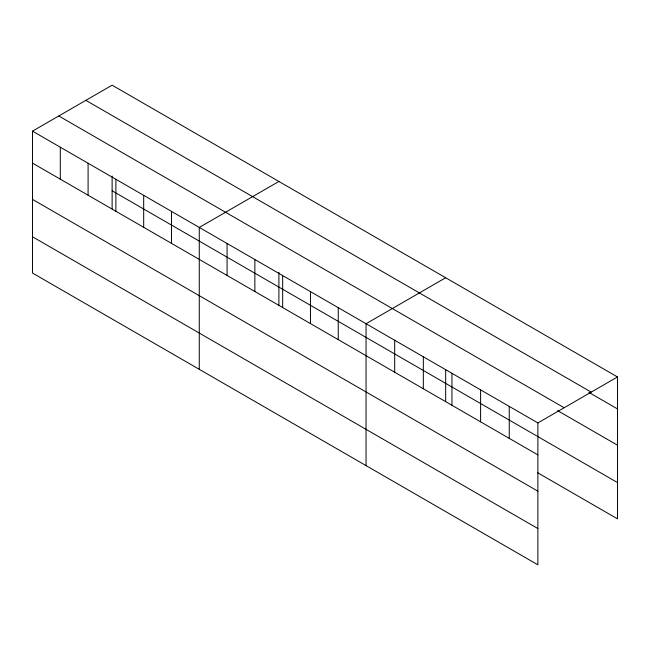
<?xml version="1.0" encoding="UTF-8"?>
<svg xmlns="http://www.w3.org/2000/svg" width="650" height="650" viewBox="0 0 650 650"><rect width="100%" height="100%" fill="white"/><g stroke="black" fill="none" stroke-linecap="round" stroke-linejoin="round"><path stroke-width="0.97" d="M32.5 131.146L537.875 422.923L537.875 564.817L32.5 273.041L32.5 131.146L112.125 85.183L617.5 376.959L617.5 518.854L537.664 472.753M278.899 181.464L199.274 227.435L199.274 369.33M445.673 277.753L366.048 323.724L366.048 465.619M537.875 422.923L617.5 376.959M85.849 100.352L591.224 392.129M588.859 392.389L617.5 408.923M58.776 115.976L564.151 407.753M557.619 410.629L617.5 445.201M112.125 190.799L617.5 482.576M32.5 163.118L537.875 454.894M32.5 199.388L537.875 491.173M32.5 236.771L537.875 528.548M509.243 406.388L509.243 438.36M480.602 389.854L480.602 421.826M451.961 373.327L451.961 405.291M445.673 369.598L445.673 401.513M423.329 356.793L423.329 388.757M394.688 340.259L394.688 372.223M338.252 307.678L338.252 339.641M310.456 291.623L310.456 323.594M282.661 275.576L282.661 307.548M278.899 272.334L278.899 305.224M254.865 259.529L254.865 291.501M227.069 243.482L227.069 275.446M171.478 211.388L171.478 243.352M143.683 195.341L143.683 227.305M115.887 179.294L115.887 211.258M112.125 176.044L112.125 208.934M88.091 163.248L88.091 195.211M60.296 147.192L60.296 179.164"/></g></svg>
